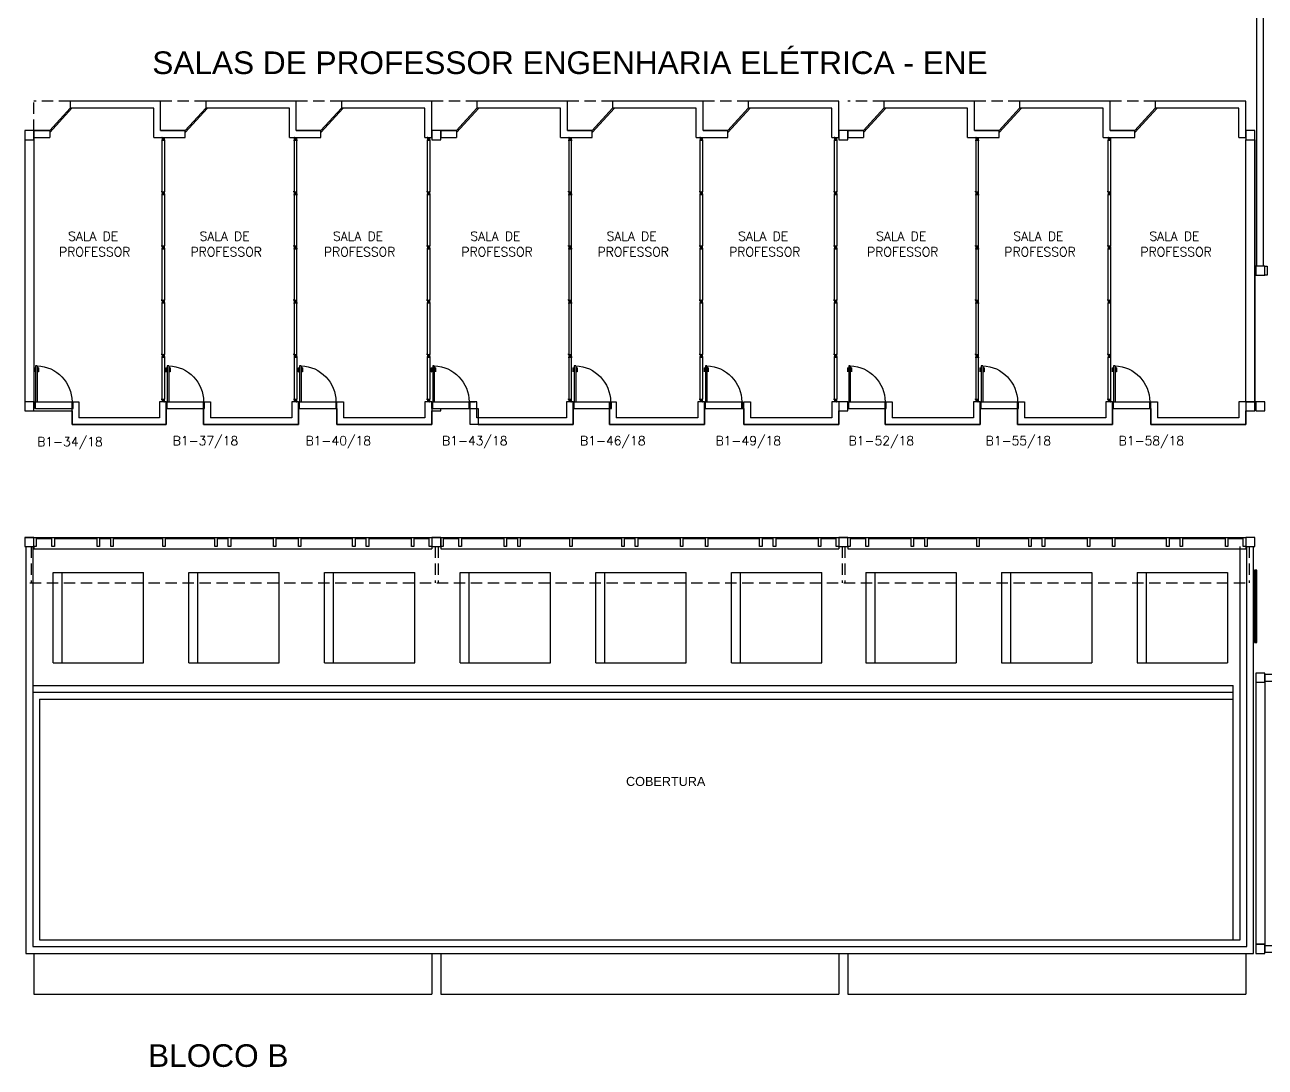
# Model space of a CAD drawing. Header units: millimetres. Extents: x 2280 to 2568, y 1267 to 1403.
# Drawn here: x 2360.69 to 2388.12, y 1276.56 to 1299.62 of the extents above; entities that cross this region are included whole.
import ezdxf

# ---------------------------------------------------------------- set-up
doc = ezdxf.new("R2010")
doc.units = ezdxf.units.MM
doc.linetypes.add('HIDDEN', pattern=[0.375, 0.25, -0.125])
for name, color, linetype in [('ALV', 2, 'Continuous'), ('ALVENARIA', 2, 'Continuous'), ('DIV', 2, 'Continuous'), ('ENDEREÇO NOVO', 2, 'Continuous'), ('ESQ', 1, 'Continuous'), ('ESQUADRIAS', 1, 'Continuous'), ('ESTRUT', 2, 'Continuous'), ('MACANETA', 2, 'Continuous'), ('MARCO', 2, 'Continuous'), ('PainelFELTRO', 2, 'Continuous'), ('PL-Áreas-Depto', 2, 'Continuous'), ('PORTA', 2, 'Continuous'), ('PROJ', 1, 'HIDDEN'), ('SOLEIRA', 1, 'Continuous'), ('TEXTO', 2, 'Continuous'), ('USO', 2, 'Continuous')]:
    doc.layers.add(name, color=color, linetype=linetype)
doc.styles.get("Standard").update_dxf_attribs({"font": 'arial.ttf'})
doc.styles.add('UNB-100', font='simplex.shx', dxfattribs={"height": 0.2})

# ---------------------------------------------------------------- blocks, each defined once
blk = doc.blocks.new('DOOR80')
at = {"layer": 'MACANETA', "color": 1}
for p, q in [((-0.015, -0.665), (-0.01, -0.665)), ((-0.015, -0.755), (-0.015, -0.665)), ((-0.015, -0.755), (0.012, -0.755)), ((-0.01, -0.755), (-0.01, -0.665)), ((-0.01, -0.735), (0.012, -0.735)), ((0.012, -0.763), (0.012, -0.728)), ((0.012, -0.728), (0.015, -0.728)), ((0.012, -0.763), (0.015, -0.763)), ((0.053, -0.728), (0.05, -0.728)), ((0.053, -0.763), (0.05, -0.763)), ((0.053, -0.763), (0.053, -0.728)), ((0.075, -0.735), (0.053, -0.735)), ((0.08, -0.755), (0.053, -0.755)), ((0.08, -0.665), (0.075, -0.665)), ((0.075, -0.755), (0.075, -0.665)), ((0.08, -0.755), (0.08, -0.665))]:
    blk.add_line(p, q, dxfattribs=at)
at = {"layer": 'PORTA'}
for p, q in [((0.015, -0.8), (0.015, 0)), ((0.015, 0), (0.05, 0)), ((0.05, -0.8), (0.05, 0)), ((0.05, -0.8), (0.015, -0.8))]:
    blk.add_line(p, q, dxfattribs=at)
at = {"layer": 'PORTA', "color": 1}
blk.add_arc((0.02, 0), 0.8, 272.1491, 0, dxfattribs=at)
blk = doc.blocks.new('PORTA80')
at = {"layer": 'MARCO'}
for p, q in [((0, 0), (0.02, 0)), ((0, -0.15), (0, 0)), ((0.02, -0.15), (0.02, 0)), ((-0.002, -0.15), (-0.002, -0.15)), ((-0.002, -0.15), (-0.002, -0.15)), ((-0.002, -0.15), (-0.002, -0.15)), ((0.02, -0.15), (0, -0.15)), ((0.005, 0), (0.005, 0)), ((0.005, 0), (0.005, 0)), ((0.827, 0), (0.847, 0)), ((0.827, -0.15), (0.827, 0)), ((0.827, -0.15), (0.847, -0.15)), ((0.828, 0), (0.828, 0)), ((0.828, 0), (0.828, 0)), ((0.828, 0), (0.828, 0)), ((0.828, -0.15), (0.828, -0.15)), ((0.828, -0.15), (0.828, -0.15)), ((0.828, -0.15), (0.828, -0.15)), ((0.847, -0.15), (0.847, 0))]:
    blk.add_line(p, q, dxfattribs=at)
at = {"layer": 'SOLEIRA'}
for p, q in [((0.02, -0.15), (0.828, -0.15)), ((0.048, 0), (0.828, 0))]:
    blk.add_line(p, q, dxfattribs=at)
at = {"layer": 'PORTA', "xscale": -1, "rotation": 179.9999999948552}
blk.add_blockref('DOOR80', (0.005, 0), dxfattribs=at)
blk = doc.blocks.new('MTDIV')
for p, q in [((-0.0285, 0.0185), (-0.0285, 0.0285)), ((-0.0185, 0.0285), (-0.0285, 0.0285)), ((-0.0265, 0.0185), (-0.0285, 0.0185)), ((-0.0265, 0.0235), (-0.0265, 0.0265)), ((-0.0265, 0.0265), (-0.0185, 0.0265)), ((-0.0265, 0.0235), (0.0265, 0.0235)), ((-0.0215, 0.0235), (-0.0265, 0.0235)), ((-0.0265, 0.0185), (-0.0265, 0.0215)), ((-0.0265, 0.0215), (-0.0235, 0.0215)), ((-0.0235, 0.0215), (-0.0235, -0.0215)), ((-0.0215, 0.0235), (-0.0215, 0.0215)), ((-0.0215, 0.0215), (0.0215, 0.0215)), ((-0.0215, 0.0195), (0.0195, 0.0195)), ((-0.0215, 0.0195), (-0.0215, -0.0195)), ((-0.0185, 0.0265), (-0.0185, 0.0285)), ((-0.0049, 0), (0.0049, 0)), ((0, -0.0049), (0, 0.0049)), ((0.0115, 0.0095), (0.0115, 0.0075)), ((0.0195, 0.0095), (0.0115, 0.0095)), ((0.0215, 0.0075), (0.0115, 0.0075)), ((0.0135, 0.0075), (0.0135, 0.0055)), ((0.0215, 0.0055), (0.0135, 0.0055)), ((0.0185, 0.0265), (0.0185, 0.0285)), ((0.0185, 0.0285), (0.0285, 0.0285)), ((0.0185, 0.0265), (0.0265, 0.0265)), ((0.0195, 0.0195), (0.0195, 0.0095)), ((0.0215, 0.0235), (0.0215, 0.0075)), ((0.0215, 0.0235), (0.0265, 0.0235)), ((0.0215, 0.0055), (0.0215, -0.0055)), ((0.0235, 0.0215), (0.0235, -0.0215)), ((0.0265, 0.0215), (0.0235, 0.0215)), ((0.0265, 0.0235), (0.0265, 0.0265)), ((0.0265, 0.0185), (0.0265, 0.0215)), ((0.0265, 0.0185), (0.0285, 0.0185)), ((0.0285, 0.0185), (0.0285, 0.0285)), ((-0.0285, -0.0185), (-0.0285, -0.0285)), ((-0.0285, -0.0185), (-0.0265, -0.0185)), ((-0.0185, -0.0285), (-0.0285, -0.0285)), ((-0.0265, -0.0185), (-0.0265, -0.0215)), ((-0.0265, -0.0215), (-0.0235, -0.0215)), ((0.0265, -0.0235), (-0.0265, -0.0235)), ((-0.0265, -0.0235), (-0.0265, -0.0265)), ((-0.0215, -0.0235), (-0.0265, -0.0235)), ((-0.0185, -0.0265), (-0.0265, -0.0265)), ((-0.0215, -0.0195), (0.0195, -0.0195)), ((-0.0215, -0.0215), (0.0215, -0.0215)), ((-0.0215, -0.0215), (-0.0215, -0.0235)), ((-0.0185, -0.0265), (-0.0185, -0.0285)), ((0.0115, -0.0075), (0.0115, -0.0095)), ((0.0215, -0.0075), (0.0115, -0.0075)), ((0.0195, -0.0095), (0.0115, -0.0095)), ((0.0135, -0.0055), (0.0135, -0.0075)), ((0.0215, -0.0055), (0.0135, -0.0055)), ((0.0185, -0.0265), (0.0185, -0.0285)), ((0.0265, -0.0265), (0.0185, -0.0265)), ((0.0185, -0.0285), (0.0285, -0.0285)), ((0.0195, -0.0095), (0.0195, -0.0195)), ((0.0215, -0.0075), (0.0215, -0.0235)), ((0.0215, -0.0235), (0.0265, -0.0235)), ((0.0265, -0.0215), (0.0235, -0.0215)), ((0.0265, -0.0185), (0.0265, -0.0215)), ((0.0285, -0.0185), (0.0265, -0.0185)), ((0.0265, -0.0235), (0.0265, -0.0265)), ((0.0285, -0.0185), (0.0285, -0.0285))]:
    blk.add_line(p, q)
blk = doc.blocks.new('DIV12')
for p, q in [((-0.005, 0), (0.005, 0)), ((0, -0.005), (0, 0.005)), ((0.024, 0.018), (0.028, 0.018)), ((0.024, 0.018), (0.024, 0.016)), ((0.024, 0.016), (0.028, 0.016)), ((0.028, 0.03), (0.043, 0.03)), ((0.028, 0.018), (0.028, 0.03)), ((0.028, -0.017), (0.028, 0.016)), ((0.03, 0.028), (1.169, 0.028)), ((0.03, -0.029), (0.03, 0.028)), ((0.043, 0.03), (0.043, 0.028)), ((1.157, 0.03), (1.157, 0.028)), ((1.171, 0.03), (1.157, 0.03)), ((1.169, -0.029), (1.169, 0.028)), ((1.171, 0.018), (1.171, 0.03)), ((1.176, 0.018), (1.171, 0.018)), ((1.176, 0.016), (1.171, 0.016)), ((1.171, -0.017), (1.171, 0.016)), ((1.176, 0.018), (1.176, 0.016)), ((1.195, 0), (1.205, 0)), ((1.2, -0.005), (1.2, 0.005)), ((0.024, -0.017), (0.028, -0.017)), ((0.024, -0.017), (0.024, -0.019)), ((0.024, -0.019), (0.028, -0.019)), ((0.028, -0.031), (0.028, -0.019)), ((0.028, -0.031), (0.043, -0.031)), ((0.03, -0.029), (1.169, -0.029)), ((0.043, -0.029), (0.043, -0.031)), ((1.157, -0.029), (1.157, -0.031)), ((1.171, -0.031), (1.157, -0.031)), ((1.176, -0.017), (1.171, -0.017)), ((1.176, -0.019), (1.171, -0.019)), ((1.171, -0.031), (1.171, -0.019)), ((1.176, -0.017), (1.176, -0.019))]:
    blk.add_line(p, q)
blk = doc.blocks.new('PainelFELTRO')
at = {"layer": 'PainelFELTRO'}
blk.add_hatch(color=256, dxfattribs=at).paths.add_polyline_path([(0.01, 0.06), (0.01, 0.03), (1.59, 0.03), (1.59, 0.06)])
for p, q in [((1.6, 0.07), (0, 0.07)), ((0, 0.07), (0, 0.02)), ((0, 0.02), (1.6, 0.02)), ((1.59, 0.06), (0.01, 0.06)), ((0.01, 0.06), (0.01, 0.03)), ((0.01, 0.03), (1.59, 0.03)), ((1.59, 0.03), (1.59, 0.06)), ((1.6, 0.02), (1.6, 0.07))]:
    blk.add_line(p, q, dxfattribs=at)
at = {"layer": 'PainelFELTRO', "color": 1}
for p, q in [((0, 0), (1.6, 0)), ((0.05, 0.02), (0.05, 0)), ((1.55, 0), (1.55, 0.02))]:
    blk.add_line(p, q, dxfattribs=at)

msp = doc.modelspace()

# ---------------------------------------------------------------- linework, layer by layer
at = {"layer": 'ALV'}
for p, q in [((2387.937, 1294.278), (2387.937, 1303.498)), ((2388.087, 1294.278), (2388.087, 1303.348)), ((2360.892, 1297.278), (2360.892, 1297.078)), ((2369.892, 1297.278), (2369.892, 1297.128)), ((2378.892, 1297.278), (2378.892, 1297.128)), ((2360.692, 1297.078), (2360.892, 1297.078)), ((2387.692, 1297.078), (2387.892, 1297.078)), ((2387.692, 1291.278), (2387.892, 1291.278)), ((2369.692, 1288.253), (2369.692, 1288.103)), ((2369.892, 1288.253), (2369.892, 1288.103)), ((2360.692, 1288.078), (2360.892, 1288.078)), ((2360.717, 1288.078), (2360.717, 1279.078)), ((2360.867, 1288.078), (2360.867, 1279.228)), ((2387.567, 1279.378), (2387.567, 1288.078)), ((2387.717, 1279.228), (2387.717, 1288.078)), ((2387.867, 1279.078), (2387.867, 1288.078)), ((2361.317, 1285.503), (2361.317, 1287.503)), ((2361.317, 1287.503), (2363.317, 1287.503)), ((2361.517, 1285.503), (2361.517, 1287.503)), ((2363.317, 1285.503), (2363.317, 1287.503)), ((2364.317, 1285.503), (2364.317, 1287.503)), ((2364.317, 1287.503), (2366.317, 1287.503)), ((2364.517, 1285.503), (2364.517, 1287.503)), ((2366.317, 1285.503), (2366.317, 1287.503)), ((2367.317, 1285.503), (2367.317, 1287.503)), ((2367.317, 1287.503), (2369.317, 1287.503)), ((2367.517, 1285.503), (2367.517, 1287.503)), ((2369.317, 1285.503), (2369.317, 1287.503)), ((2370.317, 1287.503), (2372.317, 1287.503)), ((2370.317, 1287.503), (2372.317, 1287.503)), ((2370.317, 1285.503), (2370.317, 1287.503)), ((2370.317, 1285.503), (2370.317, 1287.503)), ((2370.517, 1285.503), (2370.517, 1287.503)), ((2370.517, 1285.503), (2370.517, 1287.503)), ((2372.317, 1285.503), (2372.317, 1287.503)), ((2372.317, 1285.503), (2372.317, 1287.503)), ((2373.317, 1285.503), (2373.317, 1287.503)), ((2373.317, 1285.503), (2373.317, 1287.503)), ((2373.317, 1287.503), (2375.317, 1287.503)), ((2373.317, 1287.503), (2375.317, 1287.503)), ((2373.517, 1285.503), (2373.517, 1287.503)), ((2373.517, 1285.503), (2373.517, 1287.503)), ((2375.317, 1285.503), (2375.317, 1287.503)), ((2375.317, 1285.503), (2375.317, 1287.503)), ((2376.317, 1285.503), (2376.317, 1287.503)), ((2376.317, 1285.503), (2376.317, 1287.503)), ((2376.317, 1287.503), (2378.317, 1287.503)), ((2376.317, 1287.503), (2378.317, 1287.503)), ((2376.517, 1285.503), (2376.517, 1287.503)), ((2376.517, 1285.503), (2376.517, 1287.503)), ((2378.317, 1285.503), (2378.317, 1287.503)), ((2378.317, 1285.503), (2378.317, 1287.503)), ((2379.292, 1287.503), (2379.292, 1285.503)), ((2379.292, 1287.503), (2381.292, 1287.503)), ((2379.492, 1287.503), (2379.492, 1285.503)), ((2381.292, 1287.503), (2381.292, 1285.503)), ((2382.292, 1287.503), (2382.292, 1285.503)), ((2382.292, 1287.503), (2384.292, 1287.503)), ((2382.492, 1287.503), (2382.492, 1285.503)), ((2384.292, 1287.503), (2384.292, 1285.503)), ((2385.292, 1287.503), (2385.292, 1285.503)), ((2385.292, 1287.503), (2387.292, 1287.503)), ((2385.492, 1287.503), (2385.492, 1285.503)), ((2387.292, 1287.503), (2387.292, 1285.503)), ((2361.317, 1285.503), (2363.317, 1285.503)), ((2364.317, 1285.503), (2366.317, 1285.503)), ((2367.317, 1285.503), (2369.317, 1285.503)), ((2370.317, 1285.503), (2372.317, 1285.503)), ((2370.317, 1285.503), (2372.317, 1285.503)), ((2373.317, 1285.503), (2375.317, 1285.503)), ((2373.317, 1285.503), (2375.317, 1285.503)), ((2376.317, 1285.503), (2378.317, 1285.503)), ((2376.317, 1285.503), (2378.317, 1285.503)), ((2379.292, 1285.503), (2381.292, 1285.503)), ((2382.292, 1285.503), (2384.292, 1285.503)), ((2385.292, 1285.503), (2387.292, 1285.503)), ((2388.112, 1285.253), (2388.112, 1285.078)), ((2360.867, 1285.003), (2387.417, 1285.003)), ((2360.867, 1284.853), (2387.417, 1284.853)), ((2361.017, 1285.003), (2387.417, 1285.003)), ((2361.017, 1285.003), (2387.417, 1285.003)), ((2361.017, 1285.003), (2387.417, 1285.003)), ((2387.417, 1279.378), (2387.417, 1285.003)), ((2387.912, 1285.078), (2388.112, 1285.078)), ((2361.017, 1284.703), (2361.017, 1279.378)), ((2361.017, 1284.703), (2387.417, 1284.703)), ((2361.017, 1279.378), (2387.567, 1279.378)), ((2360.717, 1279.078), (2387.867, 1279.078)), ((2360.867, 1279.228), (2387.717, 1279.228)), ((2360.892, 1279.078), (2360.892, 1278.178)), ((2369.692, 1279.078), (2369.692, 1278.178)), ((2369.892, 1279.078), (2369.892, 1278.178)), ((2378.692, 1279.078), (2378.692, 1278.178)), ((2378.892, 1279.078), (2378.892, 1278.178)), ((2387.692, 1279.078), (2387.692, 1278.178)), ((2387.912, 1279.278), (2388.112, 1279.278)), ((2388.112, 1279.278), (2388.112, 1279.103)), ((2360.892, 1278.178), (2369.692, 1278.178)), ((2369.892, 1278.178), (2378.692, 1278.178)), ((2378.892, 1278.178), (2387.692, 1278.178))]:
    msp.add_line(p, q, dxfattribs=at)
at = {"layer": 'ALVENARIA'}
for p, q in [((2363.692, 1297.928), (2361.692, 1297.928)), ((2361.692, 1297.928), (2361.692, 1297.778)), ((2363.542, 1297.778), (2361.692, 1297.778)), ((2363.542, 1297.128), (2363.542, 1297.778)), ((2363.692, 1297.278), (2363.692, 1297.928)), ((2366.692, 1297.928), (2364.692, 1297.928)), ((2364.692, 1297.928), (2364.692, 1297.778)), ((2366.542, 1297.778), (2364.692, 1297.778)), ((2366.542, 1297.128), (2366.542, 1297.778)), ((2366.692, 1297.278), (2366.692, 1297.928)), ((2369.692, 1297.928), (2367.692, 1297.928)), ((2367.692, 1297.928), (2367.692, 1297.778)), ((2369.542, 1297.778), (2367.692, 1297.778)), ((2369.542, 1297.128), (2369.542, 1297.778)), ((2369.692, 1297.128), (2369.692, 1297.928)), ((2372.692, 1297.928), (2370.692, 1297.928)), ((2370.692, 1297.928), (2370.692, 1297.778)), ((2372.542, 1297.778), (2370.692, 1297.778)), ((2372.542, 1297.128), (2372.542, 1297.778)), ((2372.692, 1297.278), (2372.692, 1297.928)), ((2375.692, 1297.928), (2373.692, 1297.928)), ((2373.692, 1297.928), (2373.692, 1297.778)), ((2375.542, 1297.778), (2373.692, 1297.778)), ((2375.542, 1297.128), (2375.542, 1297.778)), ((2375.692, 1297.278), (2375.692, 1297.928)), ((2378.692, 1297.928), (2376.692, 1297.928)), ((2376.692, 1297.928), (2376.692, 1297.778)), ((2378.542, 1297.778), (2376.692, 1297.778)), ((2378.542, 1297.128), (2378.542, 1297.778)), ((2378.692, 1297.128), (2378.692, 1297.928)), ((2381.692, 1297.928), (2379.692, 1297.928)), ((2379.692, 1297.928), (2379.692, 1297.778)), ((2381.542, 1297.778), (2379.692, 1297.778)), ((2381.542, 1297.128), (2381.542, 1297.778)), ((2381.692, 1297.278), (2381.692, 1297.928)), ((2384.692, 1297.928), (2382.692, 1297.928)), ((2382.692, 1297.928), (2382.692, 1297.778)), ((2384.542, 1297.778), (2382.692, 1297.778)), ((2384.542, 1297.128), (2384.542, 1297.778)), ((2384.692, 1297.278), (2384.692, 1297.928)), ((2387.692, 1297.928), (2385.692, 1297.928)), ((2385.692, 1297.928), (2385.692, 1297.778)), ((2387.542, 1297.778), (2385.692, 1297.778)), ((2387.542, 1297.128), (2387.542, 1297.778)), ((2387.692, 1297.128), (2387.692, 1297.928)), ((2360.892, 1297.278), (2361.242, 1297.278)), ((2361.242, 1297.278), (2361.242, 1297.128)), ((2363.692, 1297.278), (2364.242, 1297.278)), ((2364.242, 1297.128), (2364.242, 1297.278)), ((2366.692, 1297.278), (2367.242, 1297.278)), ((2367.242, 1297.128), (2367.242, 1297.278)), ((2369.892, 1297.278), (2370.242, 1297.278)), ((2370.242, 1297.278), (2370.242, 1297.128)), ((2372.692, 1297.278), (2373.242, 1297.278)), ((2373.242, 1297.128), (2373.242, 1297.278)), ((2375.692, 1297.278), (2376.242, 1297.278)), ((2376.242, 1297.128), (2376.242, 1297.278)), ((2378.892, 1297.278), (2379.242, 1297.278)), ((2379.242, 1297.278), (2379.242, 1297.128)), ((2381.692, 1297.278), (2382.242, 1297.278)), ((2382.242, 1297.128), (2382.242, 1297.278)), ((2384.692, 1297.278), (2385.242, 1297.278)), ((2385.242, 1297.128), (2385.242, 1297.278)), ((2360.692, 1297.078), (2360.692, 1291.278)), ((2360.892, 1297.128), (2361.242, 1297.128)), ((2360.892, 1297.078), (2360.892, 1291.278)), ((2363.542, 1297.128), (2364.242, 1297.128)), ((2366.542, 1297.128), (2367.242, 1297.128)), ((2369.542, 1297.128), (2369.692, 1297.128)), ((2369.892, 1297.128), (2370.242, 1297.128)), ((2372.542, 1297.128), (2373.242, 1297.128)), ((2375.542, 1297.128), (2376.242, 1297.128)), ((2378.542, 1297.128), (2378.692, 1297.128)), ((2378.892, 1297.128), (2379.242, 1297.128)), ((2381.542, 1297.128), (2382.242, 1297.128)), ((2384.542, 1297.128), (2385.242, 1297.128)), ((2387.542, 1297.128), (2387.692, 1297.128)), ((2387.692, 1291.278), (2387.692, 1297.078)), ((2387.892, 1297.078), (2387.892, 1291.278)), ((2361.74, 1291.278), (2361.89, 1291.278)), ((2361.74, 1290.778), (2361.74, 1291.278)), ((2361.89, 1291.278), (2361.89, 1290.928)), ((2363.671, 1291.278), (2363.671, 1290.928)), ((2363.821, 1291.278), (2363.671, 1291.278)), ((2363.821, 1291.278), (2363.821, 1290.778)), ((2364.647, 1291.278), (2364.797, 1291.278)), ((2364.647, 1290.778), (2364.647, 1291.278)), ((2364.797, 1291.278), (2364.797, 1290.928)), ((2366.597, 1291.278), (2366.597, 1290.928)), ((2366.747, 1291.278), (2366.597, 1291.278)), ((2366.747, 1291.278), (2366.747, 1290.778)), ((2367.592, 1291.278), (2367.742, 1291.278)), ((2367.592, 1290.778), (2367.592, 1291.278)), ((2367.742, 1291.278), (2367.742, 1290.928)), ((2369.542, 1291.278), (2369.542, 1290.928)), ((2369.692, 1291.278), (2369.542, 1291.278)), ((2369.692, 1291.278), (2369.692, 1290.778)), ((2370.5, 1291.278), (2370.65, 1291.278)), ((2370.539, 1290.778), (2370.539, 1291.278)), ((2370.689, 1291.278), (2370.539, 1291.278)), ((2370.689, 1290.928), (2370.689, 1291.278)), ((2372.82, 1291.278), (2372.67, 1291.278)), ((2372.67, 1291.278), (2372.67, 1290.928)), ((2372.82, 1291.278), (2372.82, 1290.778)), ((2373.622, 1290.778), (2373.622, 1291.278)), ((2373.622, 1291.278), (2373.772, 1291.278)), ((2373.772, 1291.278), (2373.772, 1290.928)), ((2375.722, 1291.278), (2375.572, 1291.278)), ((2375.572, 1291.278), (2375.572, 1290.928)), ((2375.722, 1291.278), (2375.722, 1290.778)), ((2376.592, 1290.778), (2376.592, 1291.278)), ((2376.592, 1291.278), (2376.742, 1291.278)), ((2376.742, 1291.278), (2376.742, 1290.928)), ((2378.692, 1291.278), (2378.542, 1291.278)), ((2378.542, 1291.278), (2378.542, 1290.928)), ((2378.692, 1291.278), (2378.692, 1290.778)), ((2379.72, 1291.278), (2379.87, 1291.278)), ((2379.72, 1290.778), (2379.72, 1291.278)), ((2379.87, 1291.278), (2379.87, 1290.928)), ((2381.67, 1291.278), (2381.67, 1290.928)), ((2381.82, 1291.278), (2381.67, 1291.278)), ((2381.82, 1291.278), (2381.82, 1290.778)), ((2382.646, 1291.278), (2382.796, 1291.278)), ((2382.646, 1290.778), (2382.646, 1291.278)), ((2382.796, 1291.278), (2382.796, 1290.928)), ((2384.596, 1291.278), (2384.596, 1290.928)), ((2384.746, 1291.278), (2384.596, 1291.278)), ((2384.746, 1291.278), (2384.746, 1290.778)), ((2385.592, 1290.778), (2385.592, 1291.278)), ((2385.592, 1291.278), (2385.742, 1291.278)), ((2385.742, 1291.278), (2385.742, 1290.928)), ((2387.542, 1291.278), (2387.542, 1290.928)), ((2387.692, 1291.278), (2387.542, 1291.278)), ((2387.692, 1291.278), (2387.692, 1290.778)), ((2363.671, 1290.928), (2361.89, 1290.928)), ((2366.597, 1290.928), (2364.797, 1290.928)), ((2369.542, 1290.928), (2367.742, 1290.928)), ((2372.67, 1290.928), (2370.689, 1290.928)), ((2375.572, 1290.928), (2373.772, 1290.928)), ((2378.542, 1290.928), (2376.742, 1290.928)), ((2381.67, 1290.928), (2379.87, 1290.928)), ((2384.596, 1290.928), (2382.796, 1290.928)), ((2387.542, 1290.928), (2385.742, 1290.928)), ((2363.821, 1290.778), (2361.74, 1290.778)), ((2366.747, 1290.778), (2364.647, 1290.778)), ((2369.692, 1290.778), (2367.592, 1290.778)), ((2372.82, 1290.778), (2370.539, 1290.778)), ((2375.722, 1290.778), (2373.622, 1290.778)), ((2378.692, 1290.778), (2376.592, 1290.778)), ((2381.82, 1290.778), (2379.72, 1290.778)), ((2384.746, 1290.778), (2382.646, 1290.778)), ((2387.692, 1290.778), (2385.592, 1290.778)), ((2388.112, 1285.253), (2390.007, 1285.253)), ((2388.112, 1285.103), (2390.007, 1285.103)), ((2387.912, 1285.078), (2387.912, 1279.278)), ((2388.112, 1285.078), (2388.112, 1279.278)), ((2388.112, 1279.253), (2391.587, 1279.253)), ((2388.112, 1279.103), (2393.912, 1279.103))]:
    msp.add_line(p, q, dxfattribs=at)
at = {"layer": 'DIV'}
for p, q in [((2363.72, 1292.269), (2363.732, 1292.269)), ((2363.72, 1292.269), (2363.72, 1292.255)), ((2363.722, 1292.255), (2363.72, 1292.255)), ((2363.722, 1292.267), (2363.722, 1291.336)), ((2363.722, 1292.267), (2363.779, 1292.267)), ((2363.734, 1292.274), (2363.732, 1292.274)), ((2363.732, 1292.274), (2363.732, 1292.269)), ((2363.734, 1292.274), (2363.734, 1292.269)), ((2363.734, 1292.269), (2363.767, 1292.269)), ((2363.745, 1292.297), (2363.755, 1292.297)), ((2363.75, 1292.303), (2363.75, 1292.292)), ((2363.769, 1292.274), (2363.767, 1292.274)), ((2363.767, 1292.274), (2363.767, 1292.269)), ((2363.769, 1292.274), (2363.769, 1292.269)), ((2363.769, 1292.269), (2363.781, 1292.269)), ((2363.779, 1292.267), (2363.779, 1291.336)), ((2363.781, 1292.255), (2363.779, 1292.255)), ((2363.781, 1292.269), (2363.781, 1292.255)), ((2366.646, 1292.269), (2366.658, 1292.269)), ((2366.646, 1292.269), (2366.646, 1292.255)), ((2366.648, 1292.255), (2366.646, 1292.255)), ((2366.648, 1292.267), (2366.648, 1291.336)), ((2366.648, 1292.267), (2366.705, 1292.267)), ((2366.66, 1292.274), (2366.658, 1292.274)), ((2366.658, 1292.274), (2366.658, 1292.269)), ((2366.66, 1292.274), (2366.66, 1292.269)), ((2366.66, 1292.269), (2366.693, 1292.269)), ((2366.671, 1292.297), (2366.681, 1292.297)), ((2366.676, 1292.303), (2366.676, 1292.292)), ((2366.695, 1292.274), (2366.693, 1292.274)), ((2366.693, 1292.274), (2366.693, 1292.269)), ((2366.695, 1292.274), (2366.695, 1292.269)), ((2366.695, 1292.269), (2366.707, 1292.269)), ((2366.705, 1292.267), (2366.705, 1291.336)), ((2366.707, 1292.255), (2366.705, 1292.255)), ((2366.707, 1292.269), (2366.707, 1292.255)), ((2369.591, 1292.269), (2369.603, 1292.269)), ((2369.591, 1292.269), (2369.591, 1292.255)), ((2369.593, 1292.255), (2369.591, 1292.255)), ((2369.593, 1292.267), (2369.593, 1291.336)), ((2369.593, 1292.267), (2369.65, 1292.267)), ((2369.605, 1292.274), (2369.603, 1292.274)), ((2369.603, 1292.274), (2369.603, 1292.269)), ((2369.605, 1292.274), (2369.605, 1292.269)), ((2369.605, 1292.269), (2369.638, 1292.269)), ((2369.616, 1292.297), (2369.627, 1292.297)), ((2369.621, 1292.303), (2369.621, 1292.292)), ((2369.64, 1292.274), (2369.638, 1292.274)), ((2369.638, 1292.274), (2369.638, 1292.269)), ((2369.64, 1292.274), (2369.64, 1292.269)), ((2369.64, 1292.269), (2369.652, 1292.269)), ((2369.65, 1292.267), (2369.65, 1291.336)), ((2369.652, 1292.255), (2369.65, 1292.255)), ((2369.652, 1292.269), (2369.652, 1292.255)), ((2372.719, 1292.269), (2372.731, 1292.269)), ((2372.719, 1292.269), (2372.719, 1292.255)), ((2372.721, 1292.255), (2372.719, 1292.255)), ((2372.721, 1292.267), (2372.721, 1291.336)), ((2372.721, 1292.267), (2372.778, 1292.267)), ((2372.733, 1292.274), (2372.731, 1292.274)), ((2372.731, 1292.274), (2372.731, 1292.269)), ((2372.733, 1292.274), (2372.733, 1292.269)), ((2372.733, 1292.269), (2372.766, 1292.269)), ((2372.744, 1292.297), (2372.755, 1292.297)), ((2372.75, 1292.303), (2372.75, 1292.292)), ((2372.768, 1292.274), (2372.766, 1292.274)), ((2372.766, 1292.274), (2372.766, 1292.269)), ((2372.768, 1292.274), (2372.768, 1292.269)), ((2372.768, 1292.269), (2372.78, 1292.269)), ((2372.778, 1292.267), (2372.778, 1291.336)), ((2372.78, 1292.255), (2372.778, 1292.255)), ((2372.78, 1292.269), (2372.78, 1292.255)), ((2375.62, 1292.269), (2375.632, 1292.269)), ((2375.62, 1292.269), (2375.62, 1292.255)), ((2375.622, 1292.255), (2375.62, 1292.255)), ((2375.622, 1292.267), (2375.622, 1291.336)), ((2375.622, 1292.267), (2375.679, 1292.267)), ((2375.634, 1292.274), (2375.632, 1292.274)), ((2375.632, 1292.274), (2375.632, 1292.269)), ((2375.634, 1292.274), (2375.634, 1292.269)), ((2375.634, 1292.269), (2375.667, 1292.269)), ((2375.646, 1292.297), (2375.656, 1292.297)), ((2375.651, 1292.303), (2375.651, 1292.292)), ((2375.669, 1292.274), (2375.667, 1292.274)), ((2375.667, 1292.274), (2375.667, 1292.269)), ((2375.669, 1292.274), (2375.669, 1292.269)), ((2375.669, 1292.269), (2375.681, 1292.269)), ((2375.679, 1292.267), (2375.679, 1291.336)), ((2375.681, 1292.255), (2375.679, 1292.255)), ((2375.681, 1292.269), (2375.681, 1292.255)), ((2378.591, 1292.269), (2378.603, 1292.269)), ((2378.591, 1292.269), (2378.591, 1292.255)), ((2378.593, 1292.255), (2378.591, 1292.255)), ((2378.593, 1292.267), (2378.593, 1291.336)), ((2378.593, 1292.267), (2378.65, 1292.267)), ((2378.605, 1292.274), (2378.603, 1292.274)), ((2378.603, 1292.274), (2378.603, 1292.269)), ((2378.605, 1292.274), (2378.605, 1292.269)), ((2378.605, 1292.269), (2378.638, 1292.269)), ((2378.616, 1292.297), (2378.627, 1292.297)), ((2378.621, 1292.303), (2378.621, 1292.292)), ((2378.64, 1292.274), (2378.638, 1292.274)), ((2378.638, 1292.274), (2378.638, 1292.269)), ((2378.64, 1292.274), (2378.64, 1292.269)), ((2378.64, 1292.269), (2378.652, 1292.269)), ((2378.65, 1292.267), (2378.65, 1291.336)), ((2378.652, 1292.255), (2378.65, 1292.255)), ((2378.652, 1292.269), (2378.652, 1292.255)), ((2381.718, 1292.269), (2381.73, 1292.269)), ((2381.718, 1292.269), (2381.718, 1292.255)), ((2381.72, 1292.255), (2381.718, 1292.255)), ((2381.72, 1292.267), (2381.72, 1291.336)), ((2381.72, 1292.267), (2381.777, 1292.267)), ((2381.732, 1292.274), (2381.73, 1292.274)), ((2381.73, 1292.274), (2381.73, 1292.269)), ((2381.732, 1292.274), (2381.732, 1292.269)), ((2381.732, 1292.269), (2381.765, 1292.269)), ((2381.744, 1292.297), (2381.754, 1292.297)), ((2381.749, 1292.303), (2381.749, 1292.292)), ((2381.767, 1292.274), (2381.765, 1292.274)), ((2381.765, 1292.274), (2381.765, 1292.269)), ((2381.767, 1292.274), (2381.767, 1292.269)), ((2381.767, 1292.269), (2381.779, 1292.269)), ((2381.777, 1292.267), (2381.777, 1291.336)), ((2381.779, 1292.255), (2381.777, 1292.255)), ((2381.779, 1292.269), (2381.779, 1292.255)), ((2384.644, 1292.269), (2384.644, 1292.255)), ((2384.644, 1292.269), (2384.656, 1292.269)), ((2384.646, 1292.255), (2384.644, 1292.255)), ((2384.646, 1292.267), (2384.646, 1291.336)), ((2384.646, 1292.267), (2384.703, 1292.267)), ((2384.656, 1292.274), (2384.656, 1292.269)), ((2384.658, 1292.274), (2384.656, 1292.274)), ((2384.658, 1292.274), (2384.658, 1292.269)), ((2384.658, 1292.269), (2384.691, 1292.269)), ((2384.67, 1292.297), (2384.68, 1292.297)), ((2384.675, 1292.303), (2384.675, 1292.292)), ((2384.691, 1292.274), (2384.691, 1292.269)), ((2384.693, 1292.274), (2384.691, 1292.274)), ((2384.693, 1292.274), (2384.693, 1292.269)), ((2384.693, 1292.269), (2384.705, 1292.269)), ((2384.703, 1292.267), (2384.703, 1291.336)), ((2384.705, 1292.255), (2384.703, 1292.255)), ((2384.705, 1292.269), (2384.705, 1292.255)), ((2363.72, 1291.334), (2363.72, 1291.349)), ((2363.722, 1291.349), (2363.72, 1291.349)), ((2363.72, 1291.334), (2363.732, 1291.334)), ((2363.722, 1291.336), (2363.779, 1291.336)), ((2363.732, 1291.329), (2363.732, 1291.334)), ((2363.734, 1291.329), (2363.732, 1291.329)), ((2363.734, 1291.329), (2363.734, 1291.334)), ((2363.734, 1291.334), (2363.767, 1291.334)), ((2363.745, 1291.306), (2363.755, 1291.306)), ((2363.75, 1291.311), (2363.75, 1291.301)), ((2363.767, 1291.329), (2363.767, 1291.334)), ((2363.769, 1291.329), (2363.767, 1291.329)), ((2363.769, 1291.329), (2363.769, 1291.334)), ((2363.769, 1291.334), (2363.781, 1291.334)), ((2363.781, 1291.349), (2363.779, 1291.349)), ((2363.781, 1291.334), (2363.781, 1291.349)), ((2366.646, 1291.334), (2366.646, 1291.349)), ((2366.648, 1291.349), (2366.646, 1291.349)), ((2366.646, 1291.334), (2366.658, 1291.334)), ((2366.648, 1291.336), (2366.705, 1291.336)), ((2366.658, 1291.329), (2366.658, 1291.334)), ((2366.66, 1291.329), (2366.658, 1291.329)), ((2366.66, 1291.329), (2366.66, 1291.334)), ((2366.66, 1291.334), (2366.693, 1291.334)), ((2366.671, 1291.306), (2366.681, 1291.306)), ((2366.676, 1291.311), (2366.676, 1291.301)), ((2366.693, 1291.329), (2366.693, 1291.334)), ((2366.695, 1291.329), (2366.693, 1291.329)), ((2366.695, 1291.329), (2366.695, 1291.334)), ((2366.695, 1291.334), (2366.707, 1291.334)), ((2366.707, 1291.349), (2366.705, 1291.349)), ((2366.707, 1291.334), (2366.707, 1291.349)), ((2369.591, 1291.334), (2369.591, 1291.349)), ((2369.593, 1291.349), (2369.591, 1291.349)), ((2369.591, 1291.334), (2369.603, 1291.334)), ((2369.593, 1291.336), (2369.65, 1291.336)), ((2369.603, 1291.329), (2369.603, 1291.334)), ((2369.605, 1291.329), (2369.603, 1291.329)), ((2369.605, 1291.329), (2369.605, 1291.334)), ((2369.605, 1291.334), (2369.638, 1291.334)), ((2369.616, 1291.306), (2369.626, 1291.306)), ((2369.621, 1291.311), (2369.621, 1291.301)), ((2369.638, 1291.329), (2369.638, 1291.334)), ((2369.64, 1291.329), (2369.638, 1291.329)), ((2369.64, 1291.329), (2369.64, 1291.334)), ((2369.64, 1291.334), (2369.652, 1291.334)), ((2369.652, 1291.349), (2369.65, 1291.349)), ((2369.652, 1291.334), (2369.652, 1291.349)), ((2372.719, 1291.334), (2372.719, 1291.349)), ((2372.721, 1291.349), (2372.719, 1291.349)), ((2372.719, 1291.334), (2372.731, 1291.334)), ((2372.721, 1291.336), (2372.778, 1291.336)), ((2372.731, 1291.329), (2372.731, 1291.334)), ((2372.733, 1291.329), (2372.731, 1291.329)), ((2372.733, 1291.329), (2372.733, 1291.334)), ((2372.733, 1291.334), (2372.766, 1291.334)), ((2372.744, 1291.306), (2372.755, 1291.306)), ((2372.75, 1291.311), (2372.75, 1291.301)), ((2372.766, 1291.329), (2372.766, 1291.334)), ((2372.768, 1291.329), (2372.766, 1291.329)), ((2372.768, 1291.329), (2372.768, 1291.334)), ((2372.768, 1291.334), (2372.78, 1291.334)), ((2372.78, 1291.349), (2372.778, 1291.349)), ((2372.78, 1291.334), (2372.78, 1291.349)), ((2375.62, 1291.334), (2375.62, 1291.349)), ((2375.622, 1291.349), (2375.62, 1291.349)), ((2375.62, 1291.334), (2375.632, 1291.334)), ((2375.622, 1291.336), (2375.679, 1291.336)), ((2375.632, 1291.329), (2375.632, 1291.334)), ((2375.634, 1291.329), (2375.632, 1291.329)), ((2375.634, 1291.329), (2375.634, 1291.334)), ((2375.634, 1291.334), (2375.667, 1291.334)), ((2375.646, 1291.306), (2375.656, 1291.306)), ((2375.651, 1291.311), (2375.651, 1291.301)), ((2375.667, 1291.329), (2375.667, 1291.334)), ((2375.669, 1291.329), (2375.667, 1291.329)), ((2375.669, 1291.329), (2375.669, 1291.334)), ((2375.669, 1291.334), (2375.681, 1291.334)), ((2375.681, 1291.349), (2375.679, 1291.349)), ((2375.681, 1291.334), (2375.681, 1291.349)), ((2378.591, 1291.334), (2378.591, 1291.349)), ((2378.593, 1291.349), (2378.591, 1291.349)), ((2378.591, 1291.334), (2378.603, 1291.334)), ((2378.593, 1291.336), (2378.65, 1291.336)), ((2378.603, 1291.329), (2378.603, 1291.334)), ((2378.605, 1291.329), (2378.603, 1291.329)), ((2378.605, 1291.329), (2378.605, 1291.334)), ((2378.605, 1291.334), (2378.638, 1291.334)), ((2378.616, 1291.306), (2378.626, 1291.306)), ((2378.621, 1291.311), (2378.621, 1291.301)), ((2378.638, 1291.329), (2378.638, 1291.334)), ((2378.64, 1291.329), (2378.638, 1291.329)), ((2378.64, 1291.329), (2378.64, 1291.334)), ((2378.64, 1291.334), (2378.652, 1291.334)), ((2378.652, 1291.349), (2378.65, 1291.349)), ((2378.652, 1291.334), (2378.652, 1291.349)), ((2381.718, 1291.334), (2381.718, 1291.349)), ((2381.72, 1291.349), (2381.718, 1291.349)), ((2381.718, 1291.334), (2381.73, 1291.334)), ((2381.72, 1291.336), (2381.777, 1291.336)), ((2381.73, 1291.329), (2381.73, 1291.334)), ((2381.732, 1291.329), (2381.73, 1291.329)), ((2381.732, 1291.329), (2381.732, 1291.334)), ((2381.732, 1291.334), (2381.765, 1291.334)), ((2381.744, 1291.306), (2381.754, 1291.306)), ((2381.749, 1291.311), (2381.749, 1291.301)), ((2381.765, 1291.329), (2381.765, 1291.334)), ((2381.767, 1291.329), (2381.765, 1291.329)), ((2381.767, 1291.329), (2381.767, 1291.334)), ((2381.767, 1291.334), (2381.779, 1291.334)), ((2381.779, 1291.349), (2381.777, 1291.349)), ((2381.779, 1291.334), (2381.779, 1291.349)), ((2384.646, 1291.349), (2384.644, 1291.349)), ((2384.644, 1291.334), (2384.644, 1291.349)), ((2384.644, 1291.334), (2384.656, 1291.334)), ((2384.646, 1291.336), (2384.703, 1291.336)), ((2384.656, 1291.329), (2384.656, 1291.334)), ((2384.658, 1291.329), (2384.656, 1291.329)), ((2384.658, 1291.334), (2384.691, 1291.334)), ((2384.658, 1291.329), (2384.658, 1291.334)), ((2384.67, 1291.306), (2384.68, 1291.306)), ((2384.675, 1291.311), (2384.675, 1291.301)), ((2384.691, 1291.329), (2384.691, 1291.334)), ((2384.693, 1291.329), (2384.691, 1291.329)), ((2384.693, 1291.334), (2384.705, 1291.334)), ((2384.693, 1291.329), (2384.693, 1291.334)), ((2384.705, 1291.349), (2384.703, 1291.349)), ((2384.705, 1291.334), (2384.705, 1291.349))]:
    msp.add_line(p, q, dxfattribs=at)
at = {"layer": 'ESQ'}
for p, q in [((2361.692, 1297.778), (2361.242, 1297.278)), ((2361.733, 1297.778), (2361.242, 1297.234)), ((2364.692, 1297.778), (2364.242, 1297.278)), ((2364.733, 1297.778), (2364.242, 1297.234)), ((2367.733, 1297.778), (2367.242, 1297.234)), ((2367.692, 1297.778), (2367.242, 1297.278)), ((2370.692, 1297.778), (2370.242, 1297.278)), ((2370.733, 1297.778), (2370.242, 1297.234)), ((2373.692, 1297.778), (2373.242, 1297.278)), ((2373.733, 1297.778), (2373.242, 1297.234)), ((2376.733, 1297.778), (2376.242, 1297.234)), ((2376.692, 1297.778), (2376.242, 1297.278)), ((2379.733, 1297.778), (2379.242, 1297.234)), ((2379.692, 1297.778), (2379.242, 1297.278)), ((2382.733, 1297.778), (2382.242, 1297.234)), ((2382.692, 1297.778), (2382.242, 1297.278)), ((2385.692, 1297.778), (2385.242, 1297.278)), ((2385.733, 1297.778), (2385.242, 1297.234)), ((2387.692, 1279.078), (2387.692, 1279.028))]:
    msp.add_line(p, q, dxfattribs=at)
at = {"layer": 'ESQUADRIAS'}
for p, q in [((2360.692, 1288.278), (2360.892, 1288.278)), ((2360.947, 1288.278), (2369.637, 1288.278)), ((2360.947, 1288.253), (2361.292, 1288.253)), ((2361.347, 1288.253), (2362.292, 1288.253)), ((2362.347, 1288.253), (2362.592, 1288.253)), ((2362.647, 1288.253), (2363.742, 1288.253)), ((2363.797, 1288.253), (2364.892, 1288.253)), ((2364.947, 1288.253), (2365.192, 1288.253)), ((2365.247, 1288.253), (2366.192, 1288.253)), ((2366.247, 1288.253), (2366.742, 1288.253)), ((2366.797, 1288.253), (2367.942, 1288.253)), ((2367.997, 1288.253), (2368.242, 1288.253)), ((2368.297, 1288.253), (2369.242, 1288.253)), ((2369.297, 1288.253), (2369.637, 1288.253)), ((2369.692, 1288.278), (2369.892, 1288.278)), ((2369.947, 1288.278), (2378.637, 1288.278)), ((2369.947, 1288.253), (2370.292, 1288.253)), ((2370.347, 1288.253), (2371.292, 1288.253)), ((2371.347, 1288.253), (2371.592, 1288.253)), ((2371.647, 1288.253), (2372.742, 1288.253)), ((2372.797, 1288.253), (2373.892, 1288.253)), ((2373.947, 1288.253), (2374.192, 1288.253)), ((2374.247, 1288.253), (2375.192, 1288.253)), ((2375.247, 1288.253), (2375.742, 1288.253)), ((2375.797, 1288.253), (2376.942, 1288.253)), ((2376.997, 1288.253), (2377.242, 1288.253)), ((2377.297, 1288.253), (2378.242, 1288.253)), ((2378.297, 1288.253), (2378.637, 1288.253)), ((2378.692, 1288.278), (2378.892, 1288.278)), ((2378.947, 1288.278), (2387.637, 1288.278)), ((2378.947, 1288.253), (2379.292, 1288.253)), ((2379.347, 1288.253), (2380.292, 1288.253)), ((2380.347, 1288.253), (2380.592, 1288.253)), ((2380.647, 1288.253), (2381.742, 1288.253)), ((2381.797, 1288.253), (2382.892, 1288.253)), ((2382.947, 1288.253), (2383.192, 1288.253)), ((2383.247, 1288.253), (2384.192, 1288.253)), ((2384.247, 1288.253), (2384.742, 1288.253)), ((2384.797, 1288.253), (2385.942, 1288.253)), ((2385.997, 1288.253), (2386.242, 1288.253)), ((2386.297, 1288.253), (2387.242, 1288.253)), ((2387.297, 1288.253), (2387.637, 1288.253)), ((2360.892, 1288.078), (2360.892, 1288.028)), ((2360.892, 1288.028), (2369.692, 1288.028)), ((2369.692, 1288.078), (2369.692, 1288.028)), ((2369.892, 1288.078), (2369.892, 1288.028)), ((2369.892, 1288.028), (2378.692, 1288.028)), ((2378.692, 1288.078), (2378.692, 1288.028)), ((2378.892, 1288.078), (2378.892, 1288.028)), ((2378.892, 1288.028), (2387.692, 1288.028)), ((2387.692, 1288.078), (2387.692, 1288.028))]:
    msp.add_line(p, q, dxfattribs=at)
for points in [[(2388.112, 1294.078), (2388.112, 1294.278), (2388.167, 1294.278), (2388.167, 1294.078)], [(2360.892, 1288.278), (2360.947, 1288.278), (2360.947, 1288.078), (2360.892, 1288.078)], [(2361.292, 1288.278), (2361.347, 1288.278), (2361.347, 1288.078), (2361.292, 1288.078)], [(2362.292, 1288.278), (2362.347, 1288.278), (2362.347, 1288.078), (2362.292, 1288.078)], [(2362.592, 1288.278), (2362.647, 1288.278), (2362.647, 1288.078), (2362.592, 1288.078)], [(2363.742, 1288.278), (2363.797, 1288.278), (2363.797, 1288.078), (2363.742, 1288.078)], [(2364.892, 1288.278), (2364.947, 1288.278), (2364.947, 1288.078), (2364.892, 1288.078)], [(2365.192, 1288.278), (2365.247, 1288.278), (2365.247, 1288.078), (2365.192, 1288.078)], [(2366.192, 1288.278), (2366.247, 1288.278), (2366.247, 1288.078), (2366.192, 1288.078)], [(2366.742, 1288.278), (2366.797, 1288.278), (2366.797, 1288.078), (2366.742, 1288.078)], [(2367.942, 1288.278), (2367.997, 1288.278), (2367.997, 1288.078), (2367.942, 1288.078)], [(2368.242, 1288.278), (2368.297, 1288.278), (2368.297, 1288.078), (2368.242, 1288.078)], [(2369.242, 1288.278), (2369.297, 1288.278), (2369.297, 1288.078), (2369.242, 1288.078)], [(2369.637, 1288.278), (2369.692, 1288.278), (2369.692, 1288.078), (2369.637, 1288.078)], [(2369.892, 1288.278), (2369.947, 1288.278), (2369.947, 1288.078), (2369.892, 1288.078)], [(2370.292, 1288.278), (2370.347, 1288.278), (2370.347, 1288.078), (2370.292, 1288.078)], [(2371.292, 1288.278), (2371.347, 1288.278), (2371.347, 1288.078), (2371.292, 1288.078)], [(2371.592, 1288.278), (2371.647, 1288.278), (2371.647, 1288.078), (2371.592, 1288.078)], [(2372.742, 1288.278), (2372.797, 1288.278), (2372.797, 1288.078), (2372.742, 1288.078)], [(2373.892, 1288.278), (2373.947, 1288.278), (2373.947, 1288.078), (2373.892, 1288.078)], [(2374.192, 1288.278), (2374.247, 1288.278), (2374.247, 1288.078), (2374.192, 1288.078)], [(2375.192, 1288.278), (2375.247, 1288.278), (2375.247, 1288.078), (2375.192, 1288.078)], [(2375.742, 1288.278), (2375.797, 1288.278), (2375.797, 1288.078), (2375.742, 1288.078)], [(2376.942, 1288.278), (2376.997, 1288.278), (2376.997, 1288.078), (2376.942, 1288.078)], [(2377.242, 1288.278), (2377.297, 1288.278), (2377.297, 1288.078), (2377.242, 1288.078)], [(2378.242, 1288.278), (2378.297, 1288.278), (2378.297, 1288.078), (2378.242, 1288.078)], [(2378.637, 1288.278), (2378.692, 1288.278), (2378.692, 1288.078), (2378.637, 1288.078)], [(2378.892, 1288.278), (2378.947, 1288.278), (2378.947, 1288.078), (2378.892, 1288.078)], [(2379.292, 1288.278), (2379.347, 1288.278), (2379.347, 1288.078), (2379.292, 1288.078)], [(2380.292, 1288.278), (2380.347, 1288.278), (2380.347, 1288.078), (2380.292, 1288.078)], [(2380.592, 1288.278), (2380.647, 1288.278), (2380.647, 1288.078), (2380.592, 1288.078)], [(2381.742, 1288.278), (2381.797, 1288.278), (2381.797, 1288.078), (2381.742, 1288.078)], [(2382.892, 1288.278), (2382.947, 1288.278), (2382.947, 1288.078), (2382.892, 1288.078)], [(2383.192, 1288.278), (2383.247, 1288.278), (2383.247, 1288.078), (2383.192, 1288.078)], [(2384.192, 1288.278), (2384.247, 1288.278), (2384.247, 1288.078), (2384.192, 1288.078)], [(2384.742, 1288.278), (2384.797, 1288.278), (2384.797, 1288.078), (2384.742, 1288.078)], [(2385.942, 1288.278), (2385.997, 1288.278), (2385.997, 1288.078), (2385.942, 1288.078)], [(2386.242, 1288.278), (2386.297, 1288.278), (2386.297, 1288.078), (2386.242, 1288.078)], [(2387.242, 1288.278), (2387.297, 1288.278), (2387.297, 1288.078), (2387.242, 1288.078)], [(2387.637, 1288.278), (2387.692, 1288.278), (2387.692, 1288.078), (2387.637, 1288.078)]]:
    msp.add_lwpolyline(points, close=True, dxfattribs=at)
at = {"layer": 'ESTRUT'}
for points in [[(2360.892, 1297.278), (2360.692, 1297.278), (2360.692, 1297.078), (2360.892, 1297.078)], [(2369.892, 1297.278), (2369.692, 1297.278), (2369.692, 1297.078), (2369.892, 1297.078)], [(2378.892, 1297.278), (2378.692, 1297.278), (2378.692, 1297.078), (2378.892, 1297.078)], [(2387.892, 1297.278), (2387.692, 1297.278), (2387.692, 1297.078), (2387.892, 1297.078)], [(2388.112, 1294.278), (2387.912, 1294.278), (2387.912, 1294.078), (2388.112, 1294.078)], [(2360.892, 1291.278), (2360.692, 1291.278), (2360.692, 1291.078), (2360.892, 1291.078)], [(2378.892, 1291.278), (2378.692, 1291.278), (2378.692, 1291.078), (2378.892, 1291.078)], [(2387.892, 1291.278), (2387.692, 1291.278), (2387.692, 1291.078), (2387.892, 1291.078)], [(2388.112, 1291.278), (2387.912, 1291.278), (2387.912, 1291.078), (2388.112, 1291.078)], [(2360.892, 1288.278), (2360.692, 1288.278), (2360.692, 1288.078), (2360.892, 1288.078)], [(2369.892, 1288.278), (2369.692, 1288.278), (2369.692, 1288.078), (2369.892, 1288.078)], [(2378.892, 1288.278), (2378.692, 1288.278), (2378.692, 1288.078), (2378.892, 1288.078)], [(2387.892, 1288.278), (2387.692, 1288.278), (2387.692, 1288.078), (2387.892, 1288.078)], [(2388.112, 1285.278), (2387.912, 1285.278), (2387.912, 1285.078), (2388.112, 1285.078)], [(2388.112, 1279.278), (2387.912, 1279.278), (2387.912, 1279.078), (2388.112, 1279.078)]]:
    msp.add_lwpolyline(points, close=True, dxfattribs=at)
at = {"layer": 'MARCO'}
msp.add_line((2369.947, 1288.103), (2369.947, 1288.093), dxfattribs=at)
at = {"layer": 'PL-Áreas-Depto'}
msp.add_lwpolyline([(2387.892, 1297.278), (2387.692, 1297.278), (2387.692, 1297.928), (2385.692, 1297.928), (2385.692, 1297.778), (2385.242, 1297.278), (2384.692, 1297.278), (2384.692, 1297.928), (2382.692, 1297.928), (2382.692, 1297.778), (2382.242, 1297.278), (2381.692, 1297.278), (2381.692, 1297.928), (2379.692, 1297.928), (2379.692, 1297.778), (2379.242, 1297.278), (2378.692, 1297.278), (2378.692, 1297.928), (2376.692, 1297.928), (2376.692, 1297.778), (2376.242, 1297.278), (2375.692, 1297.278), (2375.692, 1297.928), (2373.692, 1297.928), (2373.692, 1297.778), (2373.242, 1297.278), (2372.692, 1297.278), (2372.692, 1297.928), (2370.692, 1297.928), (2370.692, 1297.778), (2370.242, 1297.278), (2369.692, 1297.278), (2369.692, 1297.928), (2367.692, 1297.928), (2367.692, 1297.778), (2367.242, 1297.278), (2366.692, 1297.278), (2366.692, 1297.928), (2364.692, 1297.928), (2364.692, 1297.778), (2364.242, 1297.278), (2363.692, 1297.278), (2363.692, 1297.928), (2361.692, 1297.928), (2361.692, 1297.778), (2361.242, 1297.278), (2360.692, 1297.278), (2360.692, 1291.078), (2361.74, 1291.078), (2361.74, 1290.778), (2363.821, 1290.778), (2363.819, 1291.128), (2364.647, 1291.128), (2364.647, 1290.778), (2366.747, 1290.778), (2366.745, 1291.128), (2367.594, 1291.128), (2367.592, 1290.778), (2369.692, 1290.778), (2369.692, 1291.078), (2369.892, 1291.078), (2369.892, 1291.128), (2370.719, 1291.128), (2370.72, 1290.778), (2372.82, 1290.778), (2372.82, 1291.128), (2373.622, 1291.128), (2373.622, 1290.778), (2375.722, 1290.778), (2375.722, 1291.128), (2376.592, 1291.128), (2376.592, 1290.778), (2378.692, 1290.778), (2378.692, 1291.078), (2378.892, 1291.078), (2378.892, 1291.128), (2379.72, 1291.128), (2379.72, 1290.778), (2381.82, 1290.778), (2381.817, 1291.128), (2382.646, 1291.128), (2382.646, 1290.778), (2384.746, 1290.778), (2384.743, 1291.128), (2385.592, 1291.128), (2385.592, 1290.778), (2387.692, 1290.778), (2387.692, 1291.078), (2387.892, 1291.078), (2387.892, 1297.278)], close=True, dxfattribs=at)
at = {"layer": 'PROJ'}
for p, q in [((2360.892, 1297.278), (2360.892, 1297.933)), ((2361.692, 1297.928), (2360.894, 1297.928)), ((2364.692, 1297.928), (2363.692, 1297.928)), ((2367.692, 1297.928), (2366.692, 1297.928)), ((2370.692, 1297.928), (2369.692, 1297.928)), ((2373.692, 1297.928), (2372.692, 1297.928)), ((2376.692, 1297.928), (2375.692, 1297.928)), ((2379.692, 1297.928), (2378.894, 1297.928)), ((2382.692, 1297.928), (2381.692, 1297.928)), ((2385.692, 1297.928), (2384.692, 1297.928)), ((2360.83, 1288.076), (2360.83, 1287.278)), ((2369.767, 1288.078), (2369.767, 1287.278)), ((2369.83, 1288.076), (2369.83, 1287.278)), ((2378.767, 1288.078), (2378.767, 1287.278)), ((2378.83, 1288.076), (2378.83, 1287.278)), ((2387.767, 1288.078), (2387.767, 1287.278)), ((2360.805, 1287.278), (2369.767, 1287.278)), ((2369.805, 1287.278), (2378.767, 1287.278)), ((2378.805, 1287.278), (2387.767, 1287.278))]:
    msp.add_line(p, q, dxfattribs=at)

# ---------------------------------------------------------------- block references
at = {"layer": 'ALV'}
for p in [(2360.911, 1291.278), (2363.821, 1291.278), (2366.747, 1291.278), (2369.692, 1291.278), (2372.82, 1291.278), (2375.722, 1291.278), (2378.892, 1291.278), (2381.82, 1291.278), (2384.746, 1291.278)]:
    msp.add_blockref('PORTA80', p, dxfattribs=at)
at = {"layer": 'DIV', "rotation": 270}
for p in [(2363.75, 1297.097), (2366.676, 1297.097), (2369.621, 1297.097), (2372.75, 1297.097), (2375.651, 1297.097), (2378.621, 1297.097), (2381.749, 1297.097), (2384.675, 1297.097), (2363.75, 1295.897), (2366.676, 1295.897), (2369.621, 1295.897), (2372.75, 1295.897), (2375.651, 1295.897), (2378.621, 1295.897), (2381.749, 1295.897), (2384.675, 1295.897), (2363.75, 1294.697), (2366.676, 1294.697), (2369.621, 1294.697), (2372.75, 1294.697), (2375.651, 1294.697), (2378.621, 1294.697), (2381.749, 1294.697), (2384.675, 1294.697), (2363.75, 1293.497), (2366.676, 1293.497), (2369.621, 1293.497), (2372.75, 1293.497), (2375.651, 1293.497), (2378.621, 1293.497), (2381.749, 1293.497), (2384.675, 1293.497)]:
    msp.add_blockref('DIV12', p, dxfattribs=at)
at = {"layer": 'DIV'}
for p in [(2363.75, 1297.097), (2366.676, 1297.097), (2369.621, 1297.097), (2372.75, 1297.097), (2375.651, 1297.097), (2378.621, 1297.097), (2381.749, 1297.097), (2384.675, 1297.097), (2363.75, 1295.897), (2366.676, 1295.897), (2369.621, 1295.897), (2372.75, 1295.897), (2375.651, 1295.897), (2378.621, 1295.897), (2381.749, 1295.897), (2384.675, 1295.897), (2363.75, 1294.697), (2366.676, 1294.697), (2369.621, 1294.697), (2372.75, 1294.697), (2375.651, 1294.697), (2378.621, 1294.697), (2381.749, 1294.697), (2384.675, 1294.697), (2363.75, 1293.497), (2366.676, 1293.497), (2369.621, 1293.497), (2372.75, 1293.497), (2375.651, 1293.497), (2378.621, 1293.497), (2381.749, 1293.497), (2384.675, 1293.497), (2363.75, 1292.297), (2366.676, 1292.297), (2369.621, 1292.297), (2372.75, 1292.297), (2375.651, 1292.297), (2378.621, 1292.297), (2381.749, 1292.297), (2384.675, 1292.297), (2363.75, 1291.306), (2366.676, 1291.306), (2369.621, 1291.306), (2372.75, 1291.306), (2375.651, 1291.306), (2378.621, 1291.306), (2381.749, 1291.306), (2384.675, 1291.306)]:
    msp.add_blockref('MTDIV', p, dxfattribs=at)
at = {"layer": 'PainelFELTRO', "color": 6, "rotation": 270}
msp.add_blockref('PainelFELTRO', (2387.867, 1287.554), dxfattribs=at)

# ---------------------------------------------------------------- texts
at = {"layer": 'ALV'}
msp.add_text('COBERTURA', height=0.2, dxfattribs=at).set_placement((2373.988, 1282.782))
at = {"layer": 'ENDEREÇO NOVO', "style": 'UNB-100'}
for s, p in [('B1-34/18', (2360.965, 1290.296)), ('B1-37/18', (2363.963, 1290.319)), ('B1-40/18', (2366.9, 1290.319)), ('B1-43/18', (2369.919, 1290.319)), ('B1-46/18', (2372.971, 1290.319)), ('B1-49/18', (2375.967, 1290.319)), ('B1-52/18', (2378.909, 1290.319)), ('B1-55/18', (2381.94, 1290.319)), ('B1-58/18', (2384.881, 1290.319))]:
    msp.add_text(s, height=0.2, dxfattribs=at).set_placement(p)
at = {"layer": 'TEXTO', "style": 'UNB-100'}
for s, p in [('SALA DE', (2361.65, 1294.843)), ('SALA DE', (2364.556, 1294.843)), ('SALA DE', (2367.507, 1294.843)), ('SALA DE', (2370.546, 1294.843)), ('SALA DE', (2373.557, 1294.843)), ('SALA DE', (2376.467, 1294.843)), ('SALA DE', (2379.519, 1294.843)), ('SALA DE', (2382.554, 1294.843)), ('SALA DE', (2385.562, 1294.843)), ('PROFESSOR', (2361.45, 1294.497)), ('PROFESSOR', (2364.357, 1294.497)), ('PROFESSOR', (2367.308, 1294.497)), ('PROFESSOR', (2370.347, 1294.497)), ('PROFESSOR', (2373.358, 1294.497)), ('PROFESSOR', (2376.268, 1294.497)), ('PROFESSOR', (2379.319, 1294.497)), ('PROFESSOR', (2382.354, 1294.497)), ('PROFESSOR', (2385.363, 1294.497))]:
    msp.add_text(s, height=0.2, dxfattribs=at).set_placement(p)
at = {"layer": 'USO'}
for s, p in [('SALAS DE PROFESSOR ENGENHARIA ELÉTRICA - ENE', (2363.511, 1298.531)), ('BLOCO B', (2363.419, 1276.567))]:
    msp.add_text(s, height=0.5, dxfattribs=at).set_placement(p)

doc.saveas('drawing.dxf')
